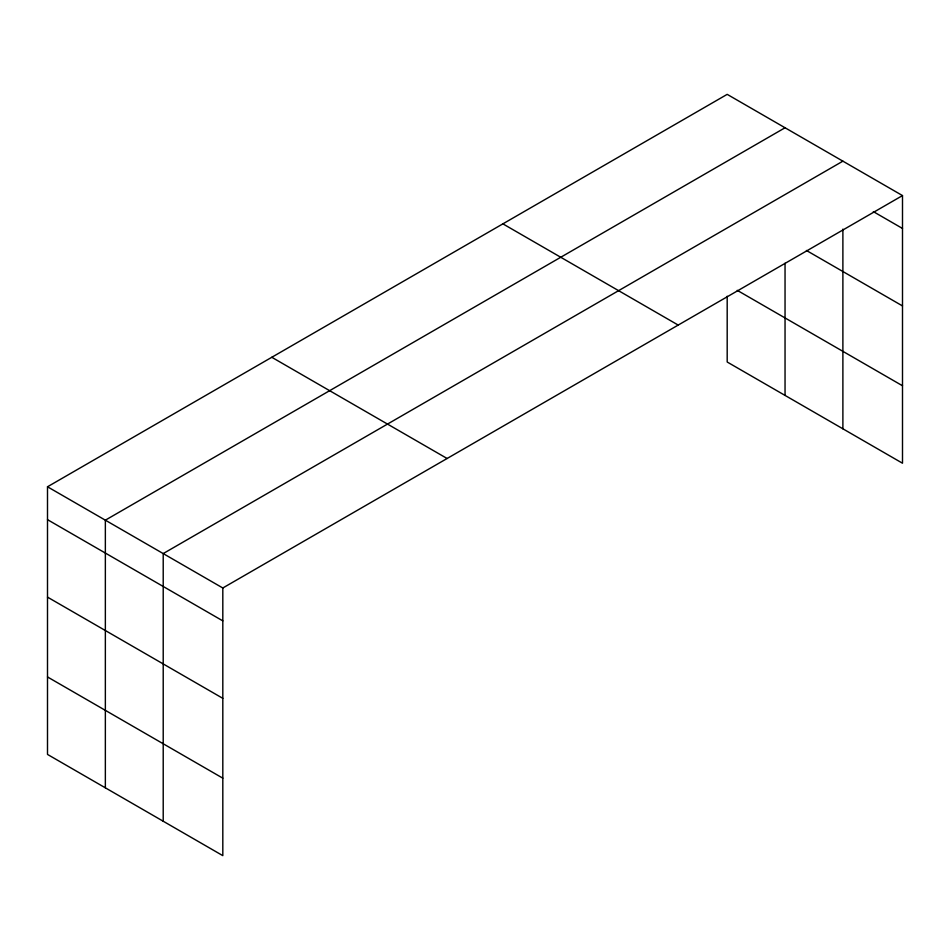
<?xml version="1.0" encoding="UTF-8"?>
<svg xmlns="http://www.w3.org/2000/svg" width="950" height="950" viewBox="0 0 950 950"><rect width="100%" height="100%" fill="white"/><g stroke="black" fill="none" stroke-linecap="round" stroke-linejoin="round"><path stroke-width="1.43" d="M842.887 229.128L842.887 428.806M727.189 296.234L727.189 362.009L902.5 463.22L902.5 195.581L727.189 94.359L47.5 486.78L47.5 754.419L222.811 855.641L222.811 587.991L47.5 486.78M785.044 127.763L105.355 520.173L105.355 787.823M842.887 161.167L163.21 553.577L163.21 821.227M222.811 587.991L902.5 195.581M873.335 211.624L902.5 228.463M806.419 250.467L902.5 305.936M737.248 290.344L902.5 385.759M502.894 223.856L678.205 325.078M271.795 357.283L447.106 458.494M47.5 519.662L222.811 620.873M47.5 597.134L222.811 698.345M47.5 676.946L222.811 778.169M785.044 263.245L785.044 395.414"/></g></svg>
